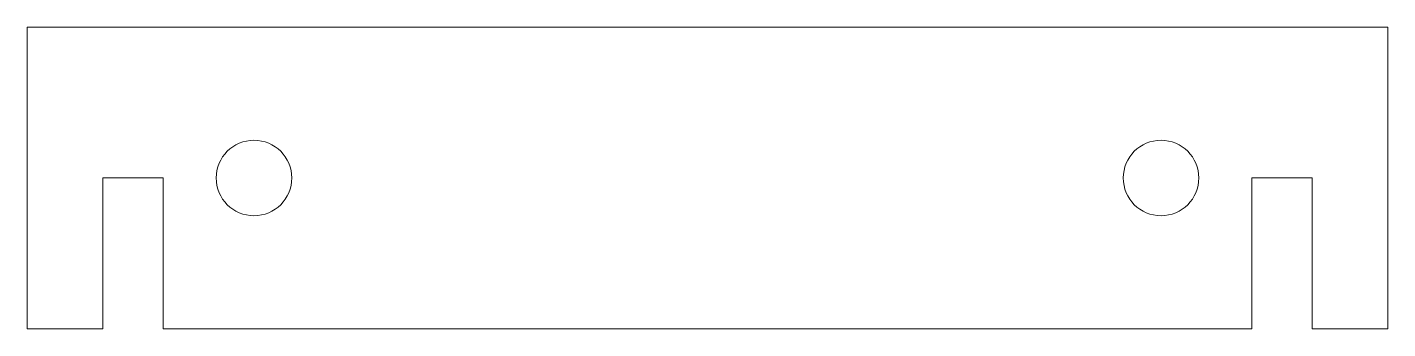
# Model space of a CAD drawing. Header units: inches. Extents: x 60.1 to 150.1, y 146 to 166.
import ezdxf

# ---------------------------------------------------------------- set-up
doc = ezdxf.new("R2010")
doc.units = ezdxf.units.IN
doc.header["$MEASUREMENT"] = 0

# ---------------------------------------------------------------- blocks, each defined once
blk = doc.blocks.new('block 2')
at = {"color": 7, "lineweight": 15, "true_color": 0xffffff}
blk.add_open_spline([(72.628, 155.992), (72.628, 157.373), (73.747, 158.492), (75.128, 158.492), (76.508, 158.492), (77.628, 157.373), (77.628, 155.992), (77.628, 154.611), (76.508, 153.492), (75.128, 153.492), (73.747, 153.492), (72.628, 154.611), (72.628, 155.992), (72.628, 155.992), (72.628, 155.992), (72.628, 155.992)], degree=3, knots=[0, 0, 0, 0, 1, 1, 1, 2, 2, 2, 3, 3, 3, 4, 4, 4, 5, 5, 5, 5], dxfattribs=at)
blk = doc.blocks.new('block 3')
at = {"color": 7, "lineweight": 15, "true_color": 0xffffff}
blk.add_open_spline([(132.628, 155.992), (132.628, 157.373), (133.747, 158.492), (135.128, 158.492), (136.508, 158.492), (137.628, 157.373), (137.628, 155.992), (137.628, 154.611), (136.508, 153.492), (135.128, 153.492), (133.747, 153.492), (132.628, 154.611), (132.628, 155.992), (132.628, 155.992), (132.628, 155.992), (132.628, 155.992)], degree=3, knots=[0, 0, 0, 0, 1, 1, 1, 2, 2, 2, 3, 3, 3, 4, 4, 4, 5, 5, 5, 5], dxfattribs=at)
blk = doc.blocks.new('block 4')
at = {"color": 7, "lineweight": 15, "true_color": 0xffffff}
blk.add_lwpolyline([(141.128, 155.992), (145.128, 155.992)], dxfattribs=at)
blk = doc.blocks.new('block 5')
at = {"color": 7, "lineweight": 15, "true_color": 0xffffff}
blk.add_lwpolyline([(141.128, 145.992), (141.128, 155.992)], dxfattribs=at)
blk = doc.blocks.new('block 6')
at = {"color": 7, "lineweight": 15, "true_color": 0xffffff}
blk.add_lwpolyline([(69.128, 145.992), (141.128, 145.992)], dxfattribs=at)
blk = doc.blocks.new('block 7')
at = {"color": 7, "lineweight": 15, "true_color": 0xffffff}
blk.add_lwpolyline([(69.128, 145.992), (69.128, 155.992)], dxfattribs=at)
blk = doc.blocks.new('block 8')
at = {"color": 7, "lineweight": 15, "true_color": 0xffffff}
blk.add_lwpolyline([(65.128, 155.992), (69.128, 155.992)], dxfattribs=at)
blk = doc.blocks.new('block 9')
at = {"color": 7, "lineweight": 15, "true_color": 0xffffff}
blk.add_lwpolyline([(65.128, 145.992), (65.128, 155.992)], dxfattribs=at)
blk = doc.blocks.new('block 10')
at = {"color": 7, "lineweight": 15, "true_color": 0xffffff}
blk.add_lwpolyline([(60.128, 145.992), (65.128, 145.992)], dxfattribs=at)
blk = doc.blocks.new('block 11')
at = {"color": 7, "lineweight": 15, "true_color": 0xffffff}
blk.add_lwpolyline([(60.128, 145.992), (60.128, 165.992)], dxfattribs=at)
blk = doc.blocks.new('block 12')
at = {"color": 7, "lineweight": 15, "true_color": 0xffffff}
blk.add_lwpolyline([(60.128, 165.992), (150.128, 165.992)], dxfattribs=at)
blk = doc.blocks.new('block 13')
at = {"color": 7, "lineweight": 15, "true_color": 0xffffff}
blk.add_lwpolyline([(150.128, 145.992), (150.128, 165.992)], dxfattribs=at)
blk = doc.blocks.new('block 14')
at = {"color": 7, "lineweight": 15, "true_color": 0xffffff}
blk.add_lwpolyline([(145.128, 145.992), (150.128, 145.992)], dxfattribs=at)
blk = doc.blocks.new('block 15')
at = {"color": 7, "lineweight": 15, "true_color": 0xffffff}
blk.add_lwpolyline([(145.128, 145.992), (145.128, 155.992)], dxfattribs=at)

msp = doc.modelspace()

# ---------------------------------------------------------------- block references
for name in ['block 11', 'block 12', 'block 13', 'block 2', 'block 3', 'block 8', 'block 9', 'block 7', 'block 4', 'block 5', 'block 15', 'block 10', 'block 6', 'block 14']:
    msp.add_blockref(name, (0, 0))

doc.saveas('drawing.dxf')
